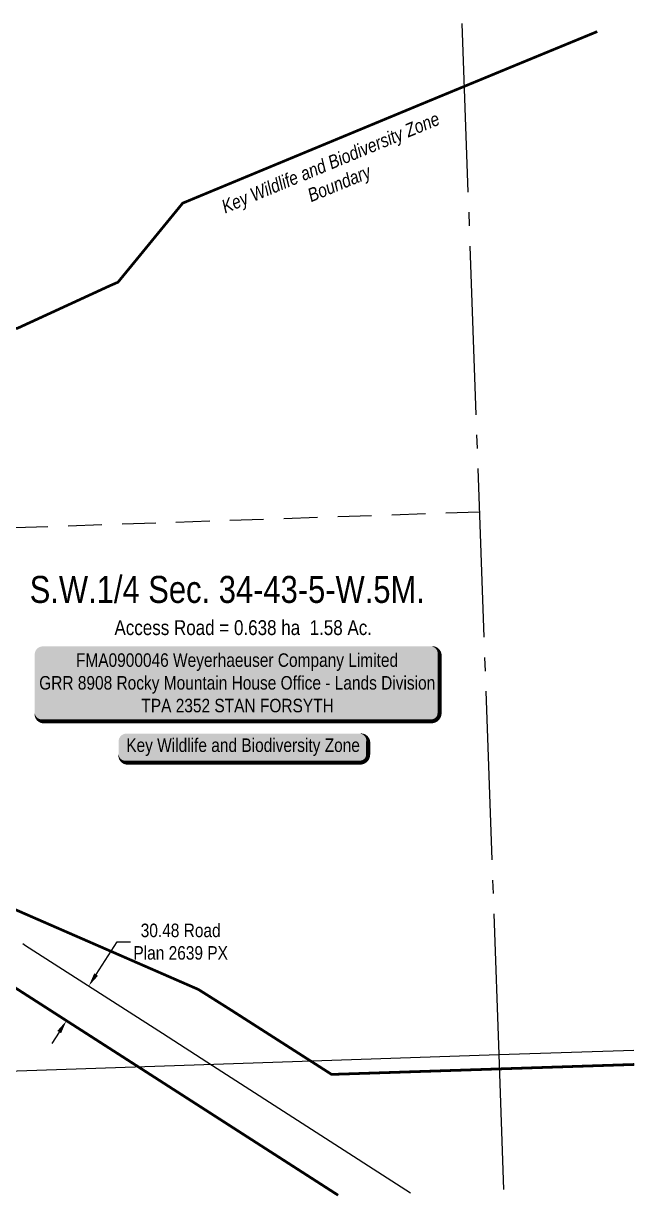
# Model space of a CAD drawing. Extents: x 656257 to 660865, y 5846033 to 5849863.
# Drawn here: x 658817 to 659271, y 5846083 to 5846952 of the extents above; entities that cross this region are included whole.
import ezdxf
from ezdxf.enums import TextEntityAlignment as Align

# ---------------------------------------------------------------- set-up
doc = ezdxf.new("R2010")
doc.units = 0
doc.header["$LTSCALE"] = 5
doc.header["$PDSIZE"] = 0.5
for name, pattern in [('DASHDOT2', [12.7, 6.35, -3.175, 0, -3.175]), ('foc-LSD', [8, 5, -3]), ('foc-QUARTERLINE', [33, 25, -3, 2, -3])]:
    doc.linetypes.add(name, pattern=pattern)
doc.layers.get('Defpoints').update_dxf_attribs({"color": 9})
for name, color, linetype in [('AS-WILDLIFE', 131, 'DASHDOT2'), ('AS-WILDLIFE-BLOCK', 131, 'Continuous'), ('C-SYMBOL', 7, 'Continuous'), ('L-AREAREQUIRED', 7, 'Continuous'), ('L-QSEC', 8, 'foc-QUARTERLINE'), ('L-SEC', 7, 'Continuous'), ('L-SECTION-LSD', 7, 'foc-LSD'), ('L-TITLEDB', 4, 'Continuous'), ('L-TITLEDB-T', 4, 'Continuous')]:
    doc.layers.add(name, color=color, linetype=linetype)
doc.styles.add('100L', font='ARIALN.TTF', dxfattribs={"height": 11})
doc.styles.add('175L', font='ARIALN.TTF', dxfattribs={"height": 20})
doc.styles.add('240', font='ARIALN.TTF', dxfattribs={"height": 30})
doc.styles.add('80', font='ARIALN.TTF', dxfattribs={"height": 10})
doc.styles.add('80CG', font='ARIALN.TTF', dxfattribs={"height": 10})
doc.dimstyles.new('Compass 5 000', dxfattribs={"dimscale": 5, "dimtxt": 9, "dimasz": 2, "dimexe": 0.2, "dimexo": 0.0625, "dimgap": 0.5, "dimtad": 0, "dimtih": 1, "dimtoh": 1, "dimzin": 0, "dimdsep": 46, "dimtxsty": '80CG', "dimcen": 0.1, "dimse1": 1, "dimse2": 1, "dimclrd": 256, "dimclrt": 256, "dimaunit": 1, "dimadec": 4, "dimazin": 0, "dimtfac": 0.06, "dimtofl": 0, "dimtmove": 0, "dimatfit": 1, "dimfxl": 0.2, "dimtolj": 1, "dimtzin": 0, "dimlwd": -1, "dimarcsym": 0})

# ---------------------------------------------------------------- blocks, each defined once
blk = doc.blocks.new('*U423')
h = blk.add_hatch(color=255)
edge = h.paths.add_edge_path()
edge.add_line((-144, -28.5), (144, -28.5))
edge.add_arc((144, -22.5), 6, 270, 360)
edge.add_line((150, -22.5), (150, 21))
edge.add_arc((144, 21), 6, 0, 90)
edge.add_line((144, 27), (-144, 27))
edge.add_arc((-144, 21), 6, 90, 180)
edge.add_line((-150, 21), (-150, -22.5))
edge.add_arc((-144, -22.5), 6, 180, 270)
at = {"color": 44, "flags": 128}
blk.add_lwpolyline([(-144, -28.5, 3, 3, 0), (144, -28.5, 3, 3, 0.414214), (150, -22.5, 3, 3, 0), (150, 21, 3, 0, 0.414214), (144, 27, 0, 0, 0), (-144, 27, 0, 0, 0.414214), (-150, 21, 0, 0, 0), (-150, -22.5, 0, 3, 0.414214)], format="xyseb", close=True, dxfattribs=at)
at = {"color": 44, "style": '80'}
blk.add_attdef('ENTER_TEXT_001', (-35.99, -5), '', height=10, dxfattribs=at)
blk = doc.blocks.new('*U422')
h = blk.add_hatch(color=255)
edge = h.paths.add_edge_path()
edge.add_line((-86.5, -11.5), (86.5, -11.5))
edge.add_arc((86.5, -5.5), 6, 270, 360)
edge.add_line((92.5, -5.5), (92.5, 4))
edge.add_arc((86.5, 4), 6, 0, 90)
edge.add_line((86.5, 10), (-86.5, 10))
edge.add_arc((-86.5, 4), 6, 90, 180)
edge.add_line((-92.5, 4), (-92.5, -5.5))
edge.add_arc((-86.5, -5.5), 6, 180, 270)
at = {"color": 131, "flags": 128}
blk.add_lwpolyline([(-86.5, -11.5, 3, 3, 0), (86.5, -11.5, 3, 3, 0.414214), (92.5, -5.5, 3, 3, 0), (92.5, 4, 3, 0, 0.414214), (86.5, 10, 0, 0, 0), (-86.5, 10, 0, 0, 0.414214), (-92.5, 4, 0, 0, 0), (-92.5, -5.5, 0, 3, 0.414214)], format="xyseb", close=True, dxfattribs=at)
at = {"color": 131, "style": '80'}
blk.add_attdef('ENTER_TEXT_001', (-35.99, -5), '', height=10, dxfattribs=at)
blk = doc.blocks.new('*D431')
at = {"layer": 'Defpoints', "color": 0, "transparency": 16777216}
for p in [(658854.55, 5846245.81), (658865.56, 5846238.74), (658838.03, 5846220.09)]:
    blk.add_point(p, dxfattribs=at)
at = {"layer": 'L-TITLEDB-T', "transparency": 16777216}
for p, q in [((658870.97, 5846247.15), (658886.6, 5846271.51)), ((658886.6, 5846271.51), (658896.6, 5846271.51)), ((658843.65, 5846204.6), (658838.25, 5846196.18))]:
    blk.add_line(p, q, dxfattribs=at)
for points in [[(658869.56, 5846248.06), (658872.37, 5846246.25), (658865.56, 5846238.74)], [(658842.25, 5846205.5), (658845.05, 5846203.7), (658849.05, 5846213.01)]]:
    blk.add_solid(points, dxfattribs=at)
at = {"layer": 'L-TITLEDB-T', "transparency": 16777216, "insert": (658933.66, 5846271.51), "char_height": 10, "attachment_point": 5, "style": '80CG'}
blk.add_mtext('\\A1;30.48 Road\\PPlan 2639 PX', dxfattribs=at)

msp = doc.modelspace()

# ---------------------------------------------------------------- linework, layer by layer
at = {"layer": 'AS-WILDLIFE', "const_width": 2, "flags": 128}
for points in [[(659269.768, 5846180.59), (659045.507, 5846173.235), (658970.589, 5846221.167), (658946.826, 5846236.146), (658766.005, 5846314.983), (658680.984, 5846337.907), (658571.207, 5846367.808), (658485.316, 5846386.231), (658443.906, 5846494.694), (658432.04, 5846554.183), (658430.721, 5846560.682), (658439.315, 5846595.189), (658443.487, 5846612.193), (658497.198, 5846655.742), (658586.922, 5846685.322), (658623.289, 5846693.355), (658702.211, 5846710.926), (658812.885, 5846726.026), (658881.482, 5846757.587), (658887.229, 5846760.092), (658935.177, 5846818.636), (659113.985, 5846892.796), (659183.147, 5846921.359), (659242.395, 5846945.741)], [(657423.338, 5846658.813), (657465.381, 5846614.714), (657528.088, 5846576.36), (657834.091, 5846389.193), (657834.874, 5846388.718), (657835.662, 5846388.249), (657836.452, 5846387.785), (657837.247, 5846387.328), (657838.044, 5846386.876), (657838.845, 5846386.431), (657839.65, 5846385.991), (657840.458, 5846385.558), (657841.269, 5846385.131), (657842.083, 5846384.71), (657842.9, 5846384.295), (657843.72, 5846383.886), (657844.544, 5846383.484), (657845.37, 5846383.087), (657846.2, 5846382.697), (657847.032, 5846382.313), (657847.867, 5846381.936), (657848.705, 5846381.565), (657849.546, 5846381.2), (657850.39, 5846380.841), (657851.236, 5846380.489), (657852.085, 5846380.143), (657852.936, 5846379.804), (657853.79, 5846379.471), (657854.647, 5846379.144), (657855.506, 5846378.824), (657856.367, 5846378.511), (657857.231, 5846378.204), (657858.096, 5846377.903), (657858.965, 5846377.609), (657859.835, 5846377.322), (657860.707, 5846377.041), (657861.582, 5846376.767), (657862.459, 5846376.499), (657863.337, 5846376.238), (657864.218, 5846375.983), (657865.1, 5846375.735), (657865.985, 5846375.494), (657866.871, 5846375.26), (657867.759, 5846375.032), (657868.648, 5846374.811), (657869.539, 5846374.596), (657870.432, 5846374.389), (657871.326, 5846374.188), (657872.222, 5846373.994), (657873.119, 5846373.806), (657874.018, 5846373.626), (657874.918, 5846373.452), (657875.819, 5846373.285), (657876.722, 5846373.124), (657877.625, 5846372.971), (657878.53, 5846372.824), (657879.436, 5846372.684), (657880.343, 5846372.552), (657881.251, 5846372.425), (657882.159, 5846372.306), (657883.069, 5846372.194), (657883.98, 5846372.088), (657884.891, 5846371.989), (657885.803, 5846371.897), (657886.715, 5846371.812), (657887.629, 5846371.734), (657888.543, 5846371.663), (657889.457, 5846371.599), (657890.372, 5846371.541), (657891.287, 5846371.491), (657892.202, 5846371.447), (657893.118, 5846371.41), (657894.034, 5846371.381), (657894.951, 5846371.358), (657895.867, 5846371.342), (657896.784, 5846371.333), (658240.767, 5846369.212), (658348.817, 5846348.583), (658369.13, 5846344.703), (658711.248, 5846279.373), (658712.161, 5846279.197), (658713.073, 5846279.018), (658713.985, 5846278.835), (658714.897, 5846278.649), (658715.807, 5846278.46), (658716.717, 5846278.267), (658717.626, 5846278.072), (658718.535, 5846277.872), (658719.443, 5846277.67), (658720.35, 5846277.464), (658721.256, 5846277.256), (658722.161, 5846277.043), (658723.066, 5846276.828), (658723.97, 5846276.609), (658724.873, 5846276.387), (658725.776, 5846276.162), (658726.677, 5846275.934), (658727.578, 5846275.702), (658728.478, 5846275.467), (658729.377, 5846275.229), (658730.275, 5846274.988), (658731.172, 5846274.743), (658732.069, 5846274.495), (658732.964, 5846274.244), (658733.859, 5846273.99), (658734.752, 5846273.732), (658735.645, 5846273.471), (658736.537, 5846273.207), (658737.428, 5846272.94), (658738.318, 5846272.67), (658739.206, 5846272.396), (658740.094, 5846272.119), (658740.981, 5846271.839), (658741.867, 5846271.556), (658742.752, 5846271.27), (658743.636, 5846270.98), (658744.519, 5846270.687), (658745.4, 5846270.391), (658746.281, 5846270.092), (658747.16, 5846269.79), (658748.039, 5846269.485), (658748.916, 5846269.176), (658749.792, 5846268.864), (658750.667, 5846268.549), (658751.541, 5846268.231), (658752.414, 5846267.91), (658753.286, 5846267.586), (658754.156, 5846267.258), (658755.026, 5846266.927), (658755.894, 5846266.594), (658756.76, 5846266.257), (658757.626, 5846265.917), (658758.491, 5846265.574), (658759.354, 5846265.227), (658760.216, 5846264.878), (658761.076, 5846264.525), (658761.936, 5846264.17), (658762.794, 5846263.811), (658763.651, 5846263.449), (658764.506, 5846263.085), (658765.36, 5846262.717), (658766.213, 5846262.346), (658767.065, 5846261.972), (658767.915, 5846261.594), (658768.763, 5846261.214), (658769.611, 5846260.831), (658770.457, 5846260.445), (658771.301, 5846260.055), (658772.145, 5846259.663), (658772.986, 5846259.268), (658773.827, 5846258.869), (658774.666, 5846258.468), (658775.503, 5846258.063), (658776.339, 5846257.655), (658777.174, 5846257.245), (658778.007, 5846256.831), (658778.838, 5846256.415), (658779.668, 5846255.995), (658780.497, 5846255.573), (658781.324, 5846255.147), (658782.149, 5846254.719), (658782.973, 5846254.287), (658783.795, 5846253.853), (658784.616, 5846253.416), (658785.435, 5846252.975), (658786.253, 5846252.532), (658787.069, 5846252.086), (658787.883, 5846251.637), (658788.696, 5846251.184), (658789.507, 5846250.729), (658790.317, 5846250.272), (658791.125, 5846249.811), (658791.931, 5846249.347), (658792.735, 5846248.88), (658793.538, 5846248.411), (658794.339, 5846247.938), (658795.138, 5846247.463), (658795.936, 5846246.985), (658796.732, 5846246.504), (658797.526, 5846246.02), (658798.319, 5846245.533), (658799.109, 5846245.043), (658799.898, 5846244.551), (658800.685, 5846244.055), (658801.471, 5846243.557), (658802.254, 5846243.056), (658903.623, 5846177.982), (659050.305, 5846083.763)]]:
    msp.add_lwpolyline(points, dxfattribs=at)
at = {"layer": 'L-QSEC'}
for p, q in [((659142.085, 5846951.741), (659169.443, 5846187.902)), ((659169.443, 5846187.902), (659173.027, 5846087.967))]:
    msp.add_line(p, q, dxfattribs=at)
at = {"layer": 'L-SEC'}
for p, q in [((658376.77, 5846161.423), (659169.443, 5846187.902)), ((659169.443, 5846187.902), (659269.387, 5846191.241))]:
    msp.add_line(p, q, dxfattribs=at)
at = {"layer": 'L-SECTION-LSD', "flags": 128}
msp.add_lwpolyline([(659155.05, 5846589.751), (658358.466, 5846562.721)], dxfattribs=at)
at = {"layer": 'L-TITLEDB'}
for points in [[(658816.628, 5846270.143), (658818.743, 5846268.797), (658920.084, 5846203.74), (658957.156, 5846179.921), (659104.032, 5846085.581)], [(659050.473, 5846083.769), (658903.636, 5846178.084), (658802.252, 5846243.174)]]:
    msp.add_lwpolyline(points, dxfattribs=at)

# ---------------------------------------------------------------- block references
at = {"layer": 'AS-WILDLIFE-BLOCK'}
ref = msp.add_blockref('*U422', (658980.1, 5846415.712), dxfattribs=at)
ref.add_attrib('ENTER_TEXT_001', 'Key Wildlife and Biodiversity Zone', (658893.326, 5846412.097), dxfattribs={"layer": '0', "color": 131, "height": 10, "style": '80'})
at = {"layer": 'C-SYMBOL', "color": 3}
ref = msp.add_blockref('*U423', (658975.502, 5846463.31), dxfattribs=at)
ref.add_attrib('ENTER_TEXT_001', 'FMA0900046 Weyerhaeuser Company Limited', (658856.047, 5846475.15), dxfattribs={"layer": '0', "color": 44, "height": 10, "style": '80'})
ref.add_attrib('ENTER_TEXT_002', 'GRR 8908 Rocky Mountain House Office - Lands Division', (658828.813, 5846458.306), dxfattribs={"layer": '0', "color": 44, "height": 10, "style": '80'})
ref.add_attrib('ENTER_TEXT_003', 'TPA 2352 STAN FORSYTH', (658904.54, 5846441.462), dxfattribs={"layer": '0', "color": 44, "height": 10, "style": '80'})

# ---------------------------------------------------------------- texts
at = {"layer": 'AS-WILDLIFE', "insert": (659048.49, 5846839.603), "char_height": 10, "attachment_point": 5, "rotation": 22.52627, "style": '240'}
msp.add_mtext_dynamic_manual_height_columns('\\pt310;{\\fArial Narrow|b0|i1|c0|p34;Key Wildlife and Biodiversity Zone\\PBoundary}', width=173.01269, gutter_width=45, heights=[0], dxfattribs=at)
at = {"layer": 'C-SYMBOL', "color": 3, "style": '175L'}
msp.add_text('S.W.1/4 Sec. 34-43-5-W.5M.', height=20, dxfattribs=at).set_placement((658968.218, 5846516.504), align=Align.BOTTOM_CENTER)
at = {"layer": 'L-AREAREQUIRED', "color": 5, "linetype": 'Continuous', "style": '100L'}
msp.add_text('Access Road = 0.638 ha  1.58 Ac.', height=10.99722, dxfattribs=at).set_placement((658980.023, 5846495.398), align=Align.BOTTOM_CENTER)

# ---------------------------------------------------------------- dimensions: what is measured, and where the dimension line sits
at = {"layer": 'L-TITLEDB-T'}
dim = msp.add_linear_dim(base=(658865.565, 5846238.74), p1=(658838.035, 5846220.086), p2=(658854.549, 5846245.811), angle=57.301076, text='30.48 Road\\PPlan 2639 PX', dimstyle='Compass 5 000', dxfattribs=at)
dim.commit()
dim.dimension.update_dxf_attribs({"geometry": '*D431', "text_midpoint": (658933.661, 5846271.513), "dimtype": 161})

doc.saveas('drawing.dxf')
